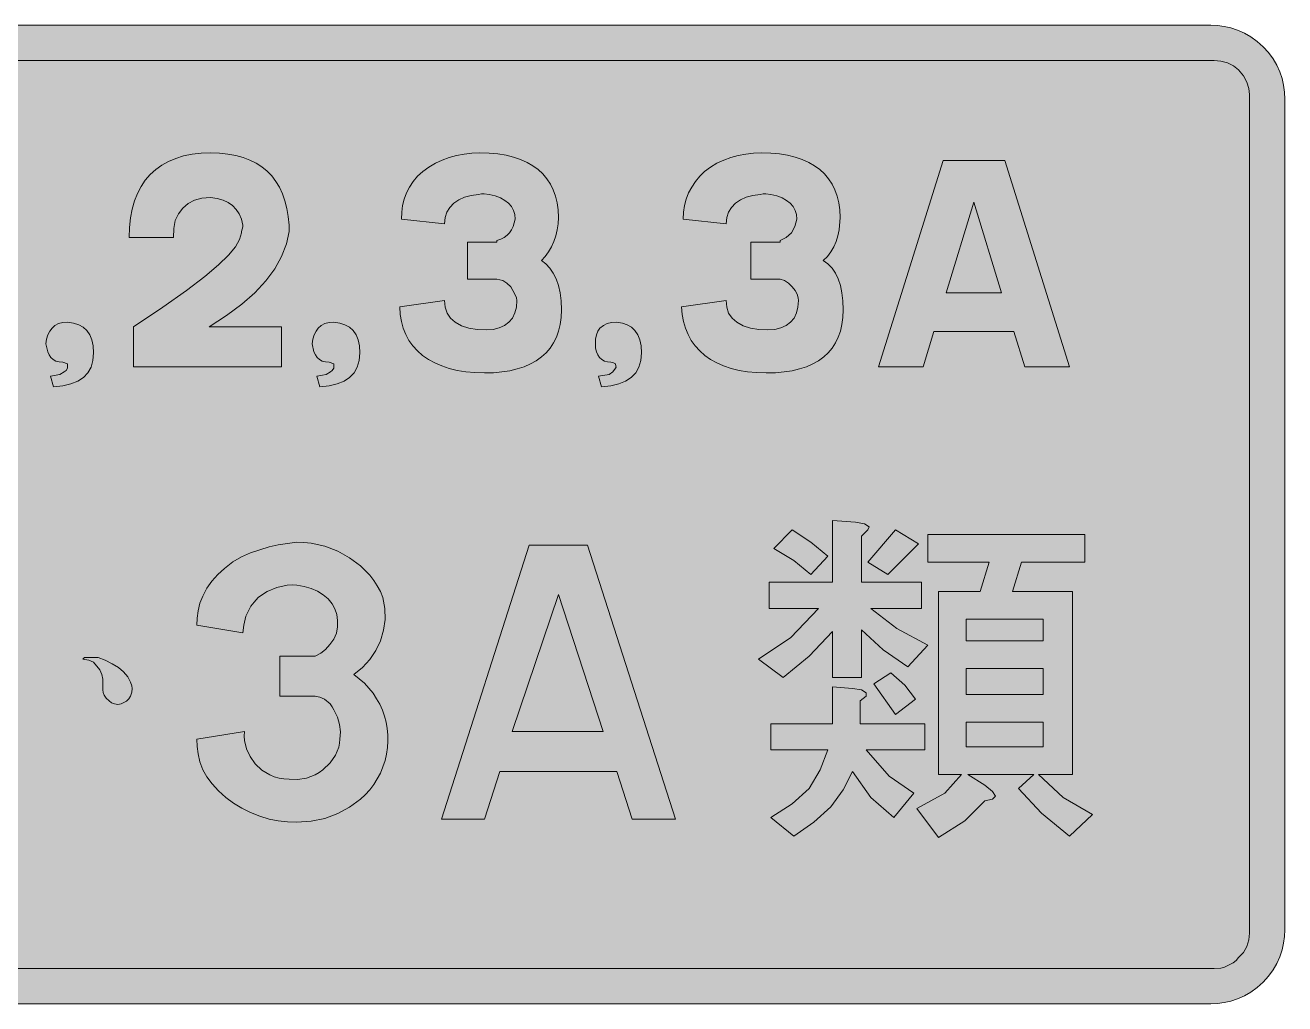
# Model space of a CAD drawing. Header units: metres. Extents: x 16 to 551, y 41 to 232.
# Drawn here: x 305.4 to 550.9, y 41.5 to 232.3 of the extents above; entities that cross this region are included whole.
import ezdxf

# ---------------------------------------------------------------- set-up
doc = ezdxf.new("R2010")
doc.units = ezdxf.units.M
doc.layers.add('FILL_BLACK_000000', color=7, linetype='Continuous', true_color=0x000000)
doc.layers.add('FILL_WHITE_FFFFFF', color=7, linetype='Continuous', true_color=0xffffff)

msp = doc.modelspace()

# ---------------------------------------------------------------- hatches: boundary and pattern name
at = {"layer": 'FILL_BLACK_000000', "true_color": 0x000000}
h = msp.add_hatch(color=7, dxfattribs=at)
h.dxf.hatch_style = 1
h.paths.add_polyline_path([(283.59, 232.26), (536.49, 232.26), (537.75, 232.2), (539.05, 232.03), (540.38, 231.72), (541.7, 231.28), (543.01, 230.71), (544.29, 229.98), (545.53, 229.1), (546.69, 228.06), (547.73, 226.91), (548.61, 225.71), (549.34, 224.46), (549.91, 223.18), (550.35, 221.88), (550.66, 220.55), (550.83, 219.21), (550.89, 217.86), (550.89, 55.86), (550.83, 54.6), (550.66, 53.3), (550.35, 51.97), (549.91, 50.65), (549.34, 49.34), (548.61, 48.06), (547.73, 46.82), (546.69, 45.66), (545.53, 44.62), (544.29, 43.74), (543.01, 43.01), (541.7, 42.43), (540.38, 42), (539.05, 41.69), (537.75, 41.52), (536.49, 41.46), (30.99, 41.46), (29.63, 41.52), (28.26, 41.69), (26.89, 42), (25.55, 42.43), (24.25, 43.01), (23.02, 43.74), (21.86, 44.62), (20.79, 45.66), (19.73, 46.84), (18.8, 48.1), (18.05, 49.41), (17.49, 50.76), (16.92, 52.11), (16.55, 53.42), (16.35, 54.68), (16.29, 55.86), (16.29, 217.86), (16.36, 219.21), (16.57, 220.55), (16.92, 221.88), (17.41, 223.18), (18.05, 224.46), (18.82, 225.71), (19.74, 226.91), (20.79, 228.06), (21.86, 229.1), (23.02, 229.98), (24.25, 230.71), (25.55, 231.28), (26.89, 231.72), (28.26, 232.03), (29.63, 232.2), (30.99, 232.26), (283.59, 232.26)])
h = msp.add_hatch(color=7, dxfattribs=at)
h.dxf.hatch_style = 1
h.paths.add_polyline_path([(355.29, 173.46), (355.29, 165.66), (326.49, 165.66), (326.49, 173.46), (332.19, 177.3), (336.77, 180.54), (340.36, 183.26), (343.06, 185.53), (345.01, 187.45), (346.32, 189.07), (347.1, 190.48), (347.49, 191.76), (347.49, 192.06), (347.79, 192.96), (347.79, 193.26), (347.49, 194.43), (347.06, 195.45), (346.48, 196.34), (345.77, 197.08), (344.91, 197.69), (343.91, 198.15), (342.77, 198.48), (341.49, 198.66), (339.8, 198.54), (338.34, 198.17), (337.1, 197.52), (336.09, 196.56), (335.23, 195.47), (334.59, 194.16), (334.33, 192.62), (334.29, 190.86), (325.59, 190.86), (325.66, 192.83), (325.85, 194.67), (326.18, 196.39), (326.64, 197.99), (327.22, 199.47), (327.93, 200.83), (328.76, 202.06), (329.71, 203.16), (330.79, 204.14), (331.98, 204.99), (333.28, 205.71), (334.7, 206.3), (336.24, 206.76), (337.88, 207.09), (339.63, 207.29), (341.49, 207.36), (343.24, 207.3), (344.88, 207.14), (346.42, 206.86), (347.85, 206.46), (349.17, 205.96), (350.39, 205.35), (351.51, 204.63), (352.51, 203.8), (353.42, 202.86), (354.22, 201.81), (354.91, 200.65), (355.5, 199.39), (355.98, 198.01), (356.35, 196.54), (356.62, 194.95), (356.79, 193.26), (356.79, 192.36), (356.79, 192.06), (356.26, 189.6), (355.32, 187.17), (353.99, 184.78), (352.25, 182.42), (350.11, 180.11), (347.55, 177.84), (344.58, 175.63), (341.19, 173.46), (355.29, 173.46)])
h = msp.add_hatch(color=7, dxfattribs=at)
h.dxf.hatch_style = 1
h.paths.add_polyline_path([(393.02, 164.52), (391.25, 164.68), (389.58, 164.96), (388.01, 165.34), (386.54, 165.82), (385.19, 166.41), (383.94, 167.09), (382.81, 167.87), (381.81, 168.75), (380.92, 169.72), (380.16, 170.78), (379.53, 171.93), (379.04, 173.16), (378.68, 174.48), (378.46, 175.88), (378.39, 177.36), (387.09, 178.56), (387.21, 177.27), (387.58, 176.12), (388.23, 175.14), (389.19, 174.36), (390.42, 173.62), (391.85, 173.16), (393.45, 172.93), (395.19, 172.86), (396.57, 172.96), (397.77, 173.24), (398.8, 173.71), (399.65, 174.36), (400.32, 175.17), (400.8, 176.15), (401.09, 177.28), (401.19, 178.56), (401.09, 179.11), (400.81, 179.8), (399.99, 181.26), (399.24, 181.97), (398.49, 182.46), (397.29, 182.76), (391.59, 182.76), (391.59, 189.96), (397.29, 189.96), (397.29, 190.26), (398.04, 190.53), (398.7, 190.87), (399.27, 191.3), (399.77, 191.8), (400.17, 192.37), (400.5, 193), (400.89, 194.46), (400.81, 195.33), (400.56, 196.14), (400.15, 196.88), (399.58, 197.53), (398.85, 198.11), (397.98, 198.59), (396.96, 198.98), (395.79, 199.26), (394.85, 199.37), (394.31, 199.39), (393.69, 199.26), (392.29, 199.06), (391.01, 198.71), (389.89, 198.19), (388.93, 197.53), (388.15, 196.73), (387.57, 195.8), (387.21, 194.74), (387.09, 193.56), (378.69, 194.46), (378.75, 195.79), (378.92, 197.09), (379.23, 198.35), (379.66, 199.56), (380.24, 200.71), (380.97, 201.8), (381.85, 202.82), (382.89, 203.76), (384.06, 204.6), (385.3, 205.33), (386.61, 205.95), (387.99, 206.46), (389.42, 206.85), (390.91, 207.13), (392.43, 207.3), (393.99, 207.36), (395.79, 207.31), (397.49, 207.15), (399.08, 206.89), (400.56, 206.53), (401.93, 206.07), (403.18, 205.51), (404.32, 204.85), (405.35, 204.1), (406.26, 203.25), (407.06, 202.31), (407.74, 201.27), (408.29, 200.15), (408.73, 198.93), (409.04, 197.63), (409.23, 196.24), (409.29, 194.76), (409.23, 193.54), (409.07, 192.35), (408.8, 191.21), (408.43, 190.11), (407.96, 189.07), (407.39, 188.09), (406.73, 187.19), (405.99, 186.36), (406.85, 185.71), (407.61, 184.9), (408.28, 183.93), (408.84, 182.8), (409.29, 181.51), (409.62, 180.07), (409.82, 178.49), (409.89, 176.76), (409.83, 175.29), (409.64, 173.91), (409.33, 172.62), (408.9, 171.42), (408.34, 170.32), (407.68, 169.31), (406.89, 168.39), (405.99, 167.57), (404.98, 166.85), (403.85, 166.22), (402.62, 165.68), (401.28, 165.24), (399.84, 164.9), (398.29, 164.66), (396.64, 164.51), (394.89, 164.46), (393.02, 164.52)])
h = msp.add_hatch(color=7, dxfattribs=at)
h.dxf.hatch_style = 1
h.paths.add_polyline_path([(447.93, 164.52), (446.16, 164.68), (444.51, 164.96), (442.95, 165.34), (441.5, 165.82), (440.17, 166.41), (438.94, 167.09), (437.83, 167.87), (436.83, 168.75), (435.95, 169.72), (435.2, 170.78), (434.56, 171.93), (434.05, 173.16), (433.67, 174.48), (433.41, 175.88), (433.29, 177.36), (441.99, 178.56), (442.11, 177.27), (442.48, 176.12), (443.13, 175.14), (444.09, 174.36), (445.32, 173.62), (446.75, 173.16), (448.35, 172.93), (450.09, 172.86), (451.47, 172.96), (452.67, 173.24), (453.7, 173.71), (454.55, 174.36), (455.22, 175.17), (455.7, 176.15), (455.99, 177.28), (456.09, 178.56), (456.03, 179.11), (455.83, 179.8), (455.46, 180.54), (454.89, 181.26), (454.14, 181.97), (453.39, 182.46), (452.49, 182.76), (446.79, 182.76), (446.79, 189.96), (452.49, 189.96), (452.49, 190.26), (453.72, 190.87), (454.7, 191.8), (455.4, 193), (455.79, 194.46), (455.71, 195.33), (455.46, 196.14), (455.05, 196.88), (454.48, 197.53), (453.75, 198.11), (452.88, 198.59), (451.86, 198.98), (450.69, 199.26), (449.75, 199.37), (449.21, 199.39), (448.59, 199.26), (447.19, 199.06), (445.91, 198.71), (444.79, 198.19), (443.83, 197.53), (443.05, 196.73), (442.47, 195.8), (442.11, 194.74), (441.99, 193.56), (433.59, 194.46), (433.66, 195.79), (433.87, 197.09), (434.21, 198.35), (434.68, 199.56), (435.27, 200.71), (435.99, 201.8), (436.83, 202.82), (437.79, 203.76), (438.96, 204.6), (440.2, 205.33), (441.51, 205.95), (442.89, 206.46), (444.32, 206.85), (445.81, 207.13), (447.33, 207.3), (448.89, 207.36), (450.69, 207.31), (452.39, 207.15), (453.98, 206.89), (455.46, 206.53), (456.83, 206.07), (458.08, 205.51), (459.22, 204.85), (460.25, 204.1), (461.16, 203.25), (461.96, 202.31), (462.64, 201.27), (463.19, 200.15), (463.63, 198.93), (463.94, 197.63), (464.13, 196.24), (464.19, 194.76), (464.01, 192.35), (463.78, 191.21), (463.44, 190.11), (462.99, 189.07), (462.42, 188.09), (461.72, 187.19), (460.89, 186.36), (461.83, 185.71), (462.64, 184.9), (463.31, 183.93), (463.85, 182.8), (464.27, 181.51), (464.56, 180.07), (464.73, 178.49), (464.79, 176.76), (464.73, 175.29), (464.55, 173.91), (464.25, 172.62), (463.84, 171.42), (463.31, 170.32), (462.65, 169.31), (461.89, 168.39), (461, 167.57), (460, 166.85), (458.89, 166.22), (457.66, 165.68), (456.31, 165.24), (454.85, 164.9), (453.28, 164.66), (451.59, 164.51), (449.79, 164.46), (447.93, 164.52)])
h = msp.add_hatch(color=7, dxfattribs=at)
h.dxf.hatch_style = 1
h.paths.add_polyline_path([(498.09, 172.56), (490.29, 172.56), (482.49, 172.56), (480.39, 165.66), (471.69, 165.66), (484.29, 205.86), (490.29, 205.86), (496.29, 205.86), (508.89, 165.66), (500.19, 165.66), (498.09, 172.56)])
h.paths.add_polyline_path([(484.89, 180.06), (490.29, 180.06), (495.69, 180.06), (490.29, 197.76), (484.89, 180.06)], flags=16)
h = msp.add_hatch(color=7, dxfattribs=at)
h.dxf.hatch_style = 1
h.paths.add_polyline_path([(318.56, 166.88), (318.19, 165.6), (317.57, 164.51), (316.7, 163.6), (315.6, 162.87), (314.26, 162.33), (312.69, 161.96), (310.89, 161.76), (310.29, 163.86), (312.09, 164.16), (312.95, 164.65), (313.31, 164.96), (313.59, 165.36), (313.59, 166.26), (312.69, 166.56), (311.96, 166.62), (311.33, 166.78), (310.8, 167.07), (310.36, 167.46), (310.01, 167.97), (309.74, 168.58), (309.39, 170.16), (309.49, 171.05), (309.77, 171.88), (310.15, 172.61), (310.59, 173.16), (311.14, 173.73), (311.86, 174.1), (312.7, 174.3), (313.59, 174.36), (314.76, 174.18), (315.78, 173.84), (316.65, 173.36), (317.38, 172.71), (317.95, 171.89), (318.36, 170.9), (318.61, 169.73), (318.69, 168.36), (318.56, 166.88)])
h = msp.add_hatch(color=7, dxfattribs=at)
h.dxf.hatch_style = 1
h.paths.add_polyline_path([(370.46, 166.88), (370.09, 165.6), (369.47, 164.51), (368.6, 163.6), (367.5, 162.87), (366.16, 162.33), (364.59, 161.96), (362.79, 161.76), (362.19, 163.86), (363.31, 164.01), (363.99, 164.16), (364.85, 164.65), (365.21, 164.96), (365.49, 165.36), (365.49, 166.26), (364.59, 166.56), (363.86, 166.62), (363.23, 166.78), (362.7, 167.07), (362.27, 167.46), (361.91, 167.97), (361.64, 168.58), (361.29, 170.16), (361.39, 171.05), (361.67, 171.88), (362.05, 172.61), (362.49, 173.16), (363.04, 173.73), (363.76, 174.1), (364.6, 174.3), (365.49, 174.36), (366.66, 174.18), (367.68, 173.84), (368.55, 173.36), (369.28, 172.71), (369.85, 171.89), (370.26, 170.9), (370.51, 169.73), (370.59, 168.36), (370.46, 166.88)])
h = msp.add_hatch(color=7, dxfattribs=at)
h.dxf.hatch_style = 1
h.paths.add_polyline_path([(425.36, 166.88), (424.99, 165.6), (424.37, 164.51), (423.5, 163.6), (422.4, 162.87), (421.06, 162.33), (419.49, 161.96), (417.69, 161.76), (417.09, 163.86), (419.19, 164.16), (419.9, 164.65), (420.39, 165.36), (420.52, 165.58), (420.5, 165.81), (420.39, 166.26), (420.05, 166.41), (419.49, 166.56), (418.84, 166.62), (418.26, 166.78), (417.75, 167.07), (417.31, 167.46), (416.96, 167.97), (416.71, 168.58), (416.55, 169.32), (416.49, 170.16), (416.55, 171.05), (416.71, 171.88), (417, 172.61), (417.39, 173.16), (418.07, 173.73), (418.82, 174.1), (419.67, 174.3), (420.69, 174.36), (421.76, 174.18), (422.71, 173.84), (423.53, 173.36), (424.22, 172.71), (424.76, 171.89), (425.16, 170.9), (425.41, 169.73), (425.49, 168.36), (425.36, 166.88)])
h = msp.add_hatch(color=7, dxfattribs=at)
h.dxf.hatch_style = 1
h.paths.add_polyline_path([(467.19, 135.36), (468.99, 135.06), (469.89, 134.46), (469.59, 133.86), (468.39, 132.66), (468.39, 123.66), (480.09, 123.66), (480.09, 118.56), (470.19, 118.56), (475.29, 114.66), (481.29, 111.36), (477.39, 107.16), (472.59, 110.46), (468.39, 114.36), (468.39, 105.06), (462.69, 105.06), (462.69, 114.06), (458.19, 109.26), (453.09, 105.06), (448.29, 108.66), (454.59, 112.86), (459.99, 118.56), (450.39, 118.56), (450.39, 123.66), (462.69, 123.66), (462.69, 135.66), (467.19, 135.36)])
h = msp.add_hatch(color=7, dxfattribs=at)
h.dxf.hatch_style = 1
h.paths.add_polyline_path([(458.49, 131.46), (461.79, 128.76), (458.49, 125.16), (455.19, 127.86), (451.29, 130.26), (454.89, 133.86), (458.49, 131.46)])
h = msp.add_hatch(color=7, dxfattribs=at)
h.dxf.hatch_style = 1
h.paths.add_polyline_path([(479.49, 131.16), (473.49, 125.16), (469.59, 127.56), (474.99, 133.86), (479.49, 131.16)])
h = msp.add_hatch(color=7, dxfattribs=at)
h.dxf.hatch_style = 1
h.paths.add_polyline_path([(497.79, 121.86), (509.49, 121.86), (509.49, 86.16), (502.89, 86.16), (507.69, 81.66), (513.39, 78.36), (508.89, 74.16), (503.49, 78.66), (498.99, 83.46), (501.99, 86.16), (489.09, 86.16), (492.39, 84.06), (493.89, 82.86), (494.49, 81.96), (493.89, 81.36), (492.39, 81.06), (488.49, 77.16), (483.39, 73.86), (479.19, 79.56), (484.59, 82.56), (487.89, 86.16), (483.39, 86.16), (483.39, 121.86), (491.49, 121.86), (493.29, 127.56), (481.29, 127.56), (481.29, 132.96), (511.89, 132.96), (511.89, 127.56), (499.59, 127.56), (497.79, 121.86)])
h.paths.add_polyline_path([(488.79, 112.26), (503.79, 112.26), (503.79, 116.46), (488.79, 116.46), (488.79, 112.26)], flags=16)
h.paths.add_polyline_path([(488.79, 96.36), (488.79, 91.56), (503.79, 91.56), (503.79, 96.36), (488.79, 96.36)], flags=16)
h.paths.add_polyline_path([(503.79, 106.86), (488.79, 106.86), (488.79, 101.76), (503.79, 101.76), (503.79, 106.86)], flags=16)
h = msp.add_hatch(color=7, dxfattribs=at)
h.dxf.hatch_style = 1
h.paths.add_polyline_path([(366.8, 94.46), (366.65, 95.91), (366.23, 97.36), (365.49, 98.76), (365.21, 99.38), (364.81, 99.92), (363.69, 100.86), (362.79, 101.27), (361.89, 101.46), (354.99, 101.46), (354.99, 109.26), (360.69, 109.26), (361.29, 109.26), (361.89, 109.26), (362.96, 109.82), (363.92, 110.57), (364.76, 111.5), (365.49, 112.56), (366.01, 113.73), (366.24, 114.96), (366.25, 116.19), (366.09, 117.36), (365.74, 118.45), (365.17, 119.47), (364.39, 120.4), (363.43, 121.22), (362.31, 121.92), (361.07, 122.46), (359.72, 122.85), (358.29, 123.06), (357.36, 123.12), (356.4, 123.06), (354.43, 122.65), (352.51, 121.84), (351.62, 121.29), (350.79, 120.66), (349.99, 119.8), (349.36, 118.97), (348.85, 118.09), (348.39, 117.06), (347.98, 115.3), (347.79, 113.76), (338.79, 115.26), (338.85, 116.66), (339.05, 118.11), (339.42, 119.56), (339.99, 120.96), (340.77, 122.48), (341.75, 123.88), (342.9, 125.18), (344.19, 126.36), (345.82, 127.6), (347.53, 128.61), (349.29, 129.4), (351.09, 129.96), (352.89, 130.53), (354.69, 130.93), (358.29, 131.46), (359.69, 131.41), (361.07, 131.25), (363.74, 130.66), (366.27, 129.7), (368.6, 128.42), (370.7, 126.85), (372.51, 125.01), (373.29, 124), (373.99, 122.93), (374.59, 121.82), (375.09, 120.66), (375.47, 118.51), (375.51, 116.38), (375.21, 114.28), (374.6, 112.26), (373.7, 110.35), (372.52, 108.59), (371.07, 107.02), (369.39, 105.66), (370.47, 104.84), (371.46, 103.95), (372.35, 103), (373.15, 102), (373.85, 100.95), (374.46, 99.86), (374.98, 98.73), (375.39, 97.56), (375.71, 96.37), (375.92, 95.15), (376.04, 93.91), (376.06, 92.67), (375.97, 91.41), (375.78, 90.16), (375.49, 88.9), (375.09, 87.66), (374.59, 86.45), (373.99, 85.3), (373.29, 84.21), (372.51, 83.19), (371.64, 82.23), (370.7, 81.34), (368.6, 79.78), (366.27, 78.54), (363.74, 77.62), (361.07, 77.05), (358.29, 76.86), (356.49, 76.92), (354.69, 77.12), (352.89, 77.49), (351.09, 78.06), (349.3, 78.79), (347.56, 79.63), (345.94, 80.59), (344.49, 81.66), (343.03, 83.01), (341.79, 84.36), (340.78, 85.71), (339.99, 87.06), (339.42, 88.63), (339.05, 90.17), (338.85, 91.66), (338.79, 93.06), (348.09, 94.56), (348.03, 93.67), (348.08, 92.82), (348.47, 91.18), (349.19, 89.67), (350.19, 88.26), (351.47, 87.03), (353.04, 86.08), (353.91, 85.73), (354.83, 85.48), (355.79, 85.32), (356.79, 85.26), (358.45, 85.2), (360.2, 85.48), (361.89, 86.1), (362.68, 86.54), (363.39, 87.06), (364.79, 88.46), (365.83, 89.95), (366.47, 91.49), (366.63, 92.27), (366.69, 93.06), (366.8, 94.46)])
h = msp.add_hatch(color=7, dxfattribs=at)
h.dxf.hatch_style = 1
h.paths.add_polyline_path([(432.09, 77.46), (423.69, 77.46), (420.69, 86.76), (397.89, 86.76), (394.89, 77.46), (386.49, 77.46), (403.59, 130.86), (414.99, 130.86), (432.09, 77.46)])
h.paths.add_polyline_path([(400.29, 94.56), (417.99, 94.56), (409.29, 121.26), (400.29, 94.56)], flags=16)
h = msp.add_hatch(color=7, dxfattribs=at)
h.dxf.hatch_style = 1
h.paths.add_polyline_path([(320.49, 104.76), (320.3, 105.66), (319.89, 106.56), (318.69, 108.06), (317.75, 108.47), (316.59, 108.66), (316.89, 108.96), (319.59, 108.96), (320.94, 108.47), (322.29, 107.76), (323.53, 107.03), (324.54, 106.18), (325.33, 105.23), (325.89, 104.16), (326.15, 103.45), (326.19, 102.96), (326.15, 102.21), (325.89, 101.46), (325.57, 100.89), (325.1, 100.48), (324.09, 99.96), (323.42, 99.84), (322.78, 99.92), (322.19, 100.17), (321.69, 100.56), (321.12, 101.06), (320.75, 101.61), (320.55, 102.16), (320.49, 102.66), (320.49, 104.76)])
h = msp.add_hatch(color=7, dxfattribs=at)
h.dxf.hatch_style = 1
h.paths.add_polyline_path([(476.79, 103.56), (478.89, 100.86), (474.99, 97.86), (470.79, 103.86), (474.09, 105.96), (476.79, 103.56)])
h = msp.add_hatch(color=7, dxfattribs=at)
h.dxf.hatch_style = 1
h.paths.add_polyline_path([(466.59, 102.96), (468.39, 102.66), (469.29, 102.06), (469.29, 101.46), (468.09, 100.56), (468.09, 96.06), (480.69, 96.06), (480.69, 90.96), (469.29, 90.96), (473.79, 85.86), (478.59, 82.56), (474.69, 77.76), (470.19, 81.66), (466.59, 86.76), (464.79, 83.16), (462.39, 79.86), (459.09, 76.86), (455.19, 74.16), (450.69, 77.76), (454.89, 80.46), (458.19, 83.46), (460.29, 87.06), (461.79, 90.96), (450.69, 90.96), (450.69, 96.06), (462.69, 96.06), (462.69, 103.26), (466.59, 102.96)])
at = {"layer": 'FILL_WHITE_FFFFFF', "true_color": 0xffffff}
h = msp.add_hatch(color=7, dxfattribs=at)
h.dxf.hatch_style = 1
h.paths.add_polyline_path([(283.59, 225.36), (537.09, 225.36), (538.43, 225.25), (539.72, 224.91), (540.89, 224.35), (541.89, 223.56), (542.85, 222.39), (543.5, 221.16), (543.87, 219.93), (543.99, 218.76), (543.99, 55.26), (543.87, 53.92), (543.5, 52.63), (542.85, 51.46), (541.89, 50.46), (541.39, 49.89), (540.84, 49.48), (539.79, 48.96), (539.11, 48.61), (538.44, 48.43), (537.09, 48.36), (30.09, 48.36), (28.92, 48.48), (27.69, 48.85), (26.46, 49.5), (25.29, 50.46), (24.33, 51.46), (23.68, 52.63), (23.31, 53.92), (23.19, 55.26), (23.19, 218.76), (23.34, 220.08), (23.76, 221.31), (24.42, 222.43), (25.29, 223.41), (26.32, 224.22), (27.49, 224.83), (28.76, 225.22), (30.09, 225.36), (283.59, 225.36)])

# ---------------------------------------------------------------- linework, layer by layer
at = {"layer": 'FILL_BLACK_000000', "lineweight": 0, "true_color": 0x000000}
msp.add_lwpolyline([(283.59, 232.26), (536.49, 232.26), (537.75, 232.2), (539.05, 232.03), (540.38, 231.72), (541.7, 231.28), (543.01, 230.71), (544.29, 229.98), (545.53, 229.1), (546.69, 228.06), (547.73, 226.91), (548.61, 225.71), (549.34, 224.46), (549.91, 223.18), (550.35, 221.88), (550.66, 220.55), (550.83, 219.21), (550.89, 217.86), (550.89, 55.86), (550.83, 54.6), (550.66, 53.3), (550.35, 51.97), (549.91, 50.65), (549.34, 49.34), (548.61, 48.06), (547.73, 46.82), (546.69, 45.66), (545.53, 44.62), (544.29, 43.74), (543.01, 43.01), (541.7, 42.43), (540.38, 42), (539.05, 41.69), (537.75, 41.52), (536.49, 41.46), (30.99, 41.46)], dxfattribs=at)
for points in [[(355.29, 173.46), (355.29, 165.66), (326.49, 165.66), (326.49, 173.46), (332.19, 177.3), (336.77, 180.54), (340.36, 183.26), (343.06, 185.53), (345.01, 187.45), (346.32, 189.07), (347.1, 190.48), (347.49, 191.76), (347.49, 192.06), (347.79, 192.96), (347.79, 193.26), (347.49, 194.43), (347.06, 195.45), (346.48, 196.34), (345.77, 197.08), (344.91, 197.69), (343.91, 198.15), (342.77, 198.48), (341.49, 198.66), (339.8, 198.54), (338.34, 198.17), (337.1, 197.52), (336.09, 196.56), (335.23, 195.47), (334.59, 194.16), (334.33, 192.62), (334.29, 190.86), (325.59, 190.86), (325.66, 192.83), (325.85, 194.67), (326.18, 196.39), (326.64, 197.99), (327.22, 199.47), (327.93, 200.83), (328.76, 202.06), (329.71, 203.16), (330.79, 204.14), (331.98, 204.99), (333.28, 205.71), (334.7, 206.3), (336.24, 206.76), (337.88, 207.09), (339.63, 207.29), (341.49, 207.36), (343.24, 207.3), (344.88, 207.14), (346.42, 206.86), (347.85, 206.46), (349.17, 205.96), (350.39, 205.35), (351.51, 204.63), (352.51, 203.8), (353.42, 202.86), (354.22, 201.81), (354.91, 200.65), (355.5, 199.39), (355.98, 198.01), (356.35, 196.54), (356.62, 194.95), (356.79, 193.26), (356.79, 192.36), (356.79, 192.06), (356.26, 189.6), (355.32, 187.17), (353.99, 184.78), (352.25, 182.42), (350.11, 180.11), (347.55, 177.84), (344.58, 175.63), (341.19, 173.46)], [(393.02, 164.52), (391.25, 164.68), (389.58, 164.96), (388.01, 165.34), (386.54, 165.82), (385.19, 166.41), (383.94, 167.09), (382.81, 167.87), (381.81, 168.75), (380.92, 169.72), (380.16, 170.78), (379.53, 171.93), (379.04, 173.16), (378.68, 174.48), (378.46, 175.88), (378.39, 177.36), (387.09, 178.56), (387.21, 177.27), (387.58, 176.12), (388.23, 175.14), (389.19, 174.36), (390.42, 173.62), (391.85, 173.16), (393.45, 172.93), (395.19, 172.86), (396.57, 172.96), (397.77, 173.24), (398.8, 173.71), (399.65, 174.36), (400.32, 175.17), (400.8, 176.15), (401.09, 177.28), (401.19, 178.56), (401.09, 179.11), (400.81, 179.8), (399.99, 181.26), (399.24, 181.97), (398.49, 182.46), (397.29, 182.76), (391.59, 182.76), (391.59, 189.96), (397.29, 189.96), (397.29, 190.26), (398.04, 190.53), (398.7, 190.87), (399.27, 191.3), (399.77, 191.8), (400.17, 192.37), (400.5, 193), (400.89, 194.46), (400.81, 195.33), (400.56, 196.14), (400.15, 196.88), (399.58, 197.53), (398.85, 198.11), (397.98, 198.59), (396.96, 198.98), (395.79, 199.26), (394.85, 199.37), (394.31, 199.39), (393.69, 199.26), (392.29, 199.06), (391.01, 198.71), (389.89, 198.19), (388.93, 197.53), (388.15, 196.73), (387.57, 195.8), (387.21, 194.74), (387.09, 193.56), (378.69, 194.46), (378.75, 195.79), (378.92, 197.09), (379.23, 198.35), (379.66, 199.56), (380.24, 200.71), (380.97, 201.8), (381.85, 202.82), (382.89, 203.76), (384.06, 204.6), (385.3, 205.33), (386.61, 205.95), (387.99, 206.46), (389.42, 206.85), (390.91, 207.13), (392.43, 207.3), (393.99, 207.36), (395.79, 207.31), (397.49, 207.15), (399.08, 206.89), (400.56, 206.53), (401.93, 206.07), (403.18, 205.51), (404.32, 204.85), (405.35, 204.1), (406.26, 203.25), (407.06, 202.31), (407.74, 201.27), (408.29, 200.15), (408.73, 198.93), (409.04, 197.63), (409.23, 196.24), (409.29, 194.76), (409.23, 193.54), (409.07, 192.35), (408.8, 191.21), (408.43, 190.11), (407.96, 189.07), (407.39, 188.09), (406.73, 187.19), (405.99, 186.36), (406.85, 185.71), (407.61, 184.9), (408.28, 183.93), (408.84, 182.8), (409.29, 181.51), (409.62, 180.07), (409.82, 178.49), (409.89, 176.76), (409.83, 175.29), (409.64, 173.91), (409.33, 172.62), (408.9, 171.42), (408.34, 170.32), (407.68, 169.31), (406.89, 168.39), (405.99, 167.57), (404.98, 166.85), (403.85, 166.22), (402.62, 165.68), (401.28, 165.24), (399.84, 164.9), (398.29, 164.66), (396.64, 164.51), (394.89, 164.46)], [(447.93, 164.52), (446.16, 164.68), (444.51, 164.96), (442.95, 165.34), (441.5, 165.82), (440.17, 166.41), (438.94, 167.09), (437.83, 167.87), (436.83, 168.75), (435.95, 169.72), (435.2, 170.78), (434.56, 171.93), (434.05, 173.16), (433.67, 174.48), (433.41, 175.88), (433.29, 177.36), (441.99, 178.56), (442.11, 177.27), (442.48, 176.12), (443.13, 175.14), (444.09, 174.36), (445.32, 173.62), (446.75, 173.16), (448.35, 172.93), (450.09, 172.86), (451.47, 172.96), (452.67, 173.24), (453.7, 173.71), (454.55, 174.36), (455.22, 175.17), (455.7, 176.15), (455.99, 177.28), (456.09, 178.56), (456.03, 179.11), (455.83, 179.8), (455.46, 180.54), (454.89, 181.26), (454.14, 181.97), (453.39, 182.46), (452.49, 182.76), (446.79, 182.76), (446.79, 189.96), (452.49, 189.96), (452.49, 190.26), (453.72, 190.87), (454.7, 191.8), (455.4, 193), (455.79, 194.46), (455.71, 195.33), (455.46, 196.14), (455.05, 196.88), (454.48, 197.53), (453.75, 198.11), (452.88, 198.59), (451.86, 198.98), (450.69, 199.26), (449.75, 199.37), (449.21, 199.39), (448.59, 199.26), (447.19, 199.06), (445.91, 198.71), (444.79, 198.19), (443.83, 197.53), (443.05, 196.73), (442.47, 195.8), (442.11, 194.74), (441.99, 193.56), (433.59, 194.46), (433.66, 195.79), (433.87, 197.09), (434.21, 198.35), (434.68, 199.56), (435.27, 200.71), (435.99, 201.8), (436.83, 202.82), (437.79, 203.76), (438.96, 204.6), (440.2, 205.33), (441.51, 205.95), (442.89, 206.46), (444.32, 206.85), (445.81, 207.13), (447.33, 207.3), (448.89, 207.36), (450.69, 207.31), (452.39, 207.15), (453.98, 206.89), (455.46, 206.53), (456.83, 206.07), (458.08, 205.51), (459.22, 204.85), (460.25, 204.1), (461.16, 203.25), (461.96, 202.31), (462.64, 201.27), (463.19, 200.15), (463.63, 198.93), (463.94, 197.63), (464.13, 196.24), (464.19, 194.76), (464.01, 192.35), (463.78, 191.21), (463.44, 190.11), (462.99, 189.07), (462.42, 188.09), (461.72, 187.19), (460.89, 186.36), (461.83, 185.71), (462.64, 184.9), (463.31, 183.93), (463.85, 182.8), (464.27, 181.51), (464.56, 180.07), (464.73, 178.49), (464.79, 176.76), (464.73, 175.29), (464.55, 173.91), (464.25, 172.62), (463.84, 171.42), (463.31, 170.32), (462.65, 169.31), (461.89, 168.39), (461, 167.57), (460, 166.85), (458.89, 166.22), (457.66, 165.68), (456.31, 165.24), (454.85, 164.9), (453.28, 164.66), (451.59, 164.51), (449.79, 164.46)], [(498.09, 172.56), (490.29, 172.56), (482.49, 172.56), (480.39, 165.66), (471.69, 165.66), (484.29, 205.86), (490.29, 205.86), (496.29, 205.86), (508.89, 165.66), (500.19, 165.66)], [(484.89, 180.06), (490.29, 180.06), (495.69, 180.06), (490.29, 197.76)], [(318.56, 166.88), (318.19, 165.6), (317.57, 164.51), (316.7, 163.6), (315.6, 162.87), (314.26, 162.33), (312.69, 161.96), (310.89, 161.76), (310.29, 163.86), (312.09, 164.16), (312.95, 164.65), (313.31, 164.96), (313.59, 165.36), (313.59, 166.26), (312.69, 166.56), (311.96, 166.62), (311.33, 166.78), (310.8, 167.07), (310.36, 167.46), (310.01, 167.97), (309.74, 168.58), (309.39, 170.16), (309.49, 171.05), (309.77, 171.88), (310.15, 172.61), (310.59, 173.16), (311.14, 173.73), (311.86, 174.1), (312.7, 174.3), (313.59, 174.36), (314.76, 174.18), (315.78, 173.84), (316.65, 173.36), (317.38, 172.71), (317.95, 171.89), (318.36, 170.9), (318.61, 169.73), (318.69, 168.36)], [(370.46, 166.88), (370.09, 165.6), (369.47, 164.51), (368.6, 163.6), (367.5, 162.87), (366.16, 162.33), (364.59, 161.96), (362.79, 161.76), (362.19, 163.86), (363.31, 164.01), (363.99, 164.16), (364.85, 164.65), (365.21, 164.96), (365.49, 165.36), (365.49, 166.26), (364.59, 166.56), (363.86, 166.62), (363.23, 166.78), (362.7, 167.07), (362.27, 167.46), (361.91, 167.97), (361.64, 168.58), (361.29, 170.16), (361.39, 171.05), (361.67, 171.88), (362.05, 172.61), (362.49, 173.16), (363.04, 173.73), (363.76, 174.1), (364.6, 174.3), (365.49, 174.36), (366.66, 174.18), (367.68, 173.84), (368.55, 173.36), (369.28, 172.71), (369.85, 171.89), (370.26, 170.9), (370.51, 169.73), (370.59, 168.36)], [(425.36, 166.88), (424.99, 165.6), (424.37, 164.51), (423.5, 163.6), (422.4, 162.87), (421.06, 162.33), (419.49, 161.96), (417.69, 161.76), (417.09, 163.86), (419.19, 164.16), (419.9, 164.65), (420.39, 165.36), (420.52, 165.58), (420.5, 165.81), (420.39, 166.26), (420.05, 166.41), (419.49, 166.56), (418.84, 166.62), (418.26, 166.78), (417.75, 167.07), (417.31, 167.46), (416.96, 167.97), (416.71, 168.58), (416.55, 169.32), (416.49, 170.16), (416.55, 171.05), (416.71, 171.88), (417, 172.61), (417.39, 173.16), (418.07, 173.73), (418.82, 174.1), (419.67, 174.3), (420.69, 174.36), (421.76, 174.18), (422.71, 173.84), (423.53, 173.36), (424.22, 172.71), (424.76, 171.89), (425.16, 170.9), (425.41, 169.73), (425.49, 168.36)], [(467.19, 135.36), (468.99, 135.06), (469.89, 134.46), (469.59, 133.86), (468.39, 132.66), (468.39, 123.66), (480.09, 123.66), (480.09, 118.56), (470.19, 118.56), (475.29, 114.66), (481.29, 111.36), (477.39, 107.16), (472.59, 110.46), (468.39, 114.36), (468.39, 105.06), (462.69, 105.06), (462.69, 114.06), (458.19, 109.26), (453.09, 105.06), (448.29, 108.66), (454.59, 112.86), (459.99, 118.56), (450.39, 118.56), (450.39, 123.66), (462.69, 123.66), (462.69, 135.66)], [(458.49, 131.46), (461.79, 128.76), (458.49, 125.16), (455.19, 127.86), (451.29, 130.26), (454.89, 133.86)], [(479.49, 131.16), (473.49, 125.16), (469.59, 127.56), (474.99, 133.86)], [(497.79, 121.86), (509.49, 121.86), (509.49, 86.16), (502.89, 86.16), (507.69, 81.66), (513.39, 78.36), (508.89, 74.16), (503.49, 78.66), (498.99, 83.46), (501.99, 86.16), (489.09, 86.16), (492.39, 84.06), (493.89, 82.86), (494.49, 81.96), (493.89, 81.36), (492.39, 81.06), (488.49, 77.16), (483.39, 73.86), (479.19, 79.56), (484.59, 82.56), (487.89, 86.16), (483.39, 86.16), (483.39, 121.86), (491.49, 121.86), (493.29, 127.56), (481.29, 127.56), (481.29, 132.96), (511.89, 132.96), (511.89, 127.56), (499.59, 127.56)], [(366.8, 94.46), (366.65, 95.91), (366.23, 97.36), (365.49, 98.76), (365.21, 99.38), (364.81, 99.92), (363.69, 100.86), (362.79, 101.27), (361.89, 101.46), (354.99, 101.46), (354.99, 109.26), (360.69, 109.26), (361.29, 109.26), (361.89, 109.26), (362.96, 109.82), (363.92, 110.57), (364.76, 111.5), (365.49, 112.56), (366.01, 113.73), (366.24, 114.96), (366.25, 116.19), (366.09, 117.36), (365.74, 118.45), (365.17, 119.47), (364.39, 120.4), (363.43, 121.22), (362.31, 121.92), (361.07, 122.46), (359.72, 122.85), (358.29, 123.06), (357.36, 123.12), (356.4, 123.06), (354.43, 122.65), (352.51, 121.84), (351.62, 121.29), (350.79, 120.66), (349.99, 119.8), (349.36, 118.97), (348.85, 118.09), (348.39, 117.06), (347.98, 115.3), (347.79, 113.76), (338.79, 115.26), (338.85, 116.66), (339.05, 118.11), (339.42, 119.56), (339.99, 120.96), (340.77, 122.48), (341.75, 123.88), (342.9, 125.18), (344.19, 126.36), (345.82, 127.6), (347.53, 128.61), (349.29, 129.4), (351.09, 129.96), (352.89, 130.53), (354.69, 130.93), (358.29, 131.46), (359.69, 131.41), (361.07, 131.25), (363.74, 130.66), (366.27, 129.7), (368.6, 128.42), (370.7, 126.85), (372.51, 125.01), (373.29, 124), (373.99, 122.93), (374.59, 121.82), (375.09, 120.66), (375.47, 118.51), (375.51, 116.38), (375.21, 114.28), (374.6, 112.26), (373.7, 110.35), (372.52, 108.59), (371.07, 107.02), (369.39, 105.66), (370.47, 104.84), (371.46, 103.95), (372.35, 103), (373.15, 102), (373.85, 100.95), (374.46, 99.86), (374.98, 98.73), (375.39, 97.56), (375.71, 96.37), (375.92, 95.15), (376.04, 93.91), (376.06, 92.67), (375.97, 91.41), (375.78, 90.16), (375.49, 88.9), (375.09, 87.66), (374.59, 86.45), (373.99, 85.3), (373.29, 84.21), (372.51, 83.19), (371.64, 82.23), (370.7, 81.34), (368.6, 79.78), (366.27, 78.54), (363.74, 77.62), (361.07, 77.05), (358.29, 76.86), (356.49, 76.92), (354.69, 77.12), (352.89, 77.49), (351.09, 78.06), (349.3, 78.79), (347.56, 79.63), (345.94, 80.59), (344.49, 81.66), (343.03, 83.01), (341.79, 84.36), (340.78, 85.71), (339.99, 87.06), (339.42, 88.63), (339.05, 90.17), (338.85, 91.66), (338.79, 93.06), (348.09, 94.56), (348.03, 93.67), (348.08, 92.82), (348.47, 91.18), (349.19, 89.67), (350.19, 88.26), (351.47, 87.03), (353.04, 86.08), (353.91, 85.73), (354.83, 85.48), (355.79, 85.32), (356.79, 85.26), (358.45, 85.2), (360.2, 85.48), (361.89, 86.1), (362.68, 86.54), (363.39, 87.06), (364.79, 88.46), (365.83, 89.95), (366.47, 91.49), (366.63, 92.27), (366.69, 93.06)], [(432.09, 77.46), (423.69, 77.46), (420.69, 86.76), (397.89, 86.76), (394.89, 77.46), (386.49, 77.46), (403.59, 130.86), (414.99, 130.86)], [(400.29, 94.56), (417.99, 94.56), (409.29, 121.26)], [(488.79, 112.26), (503.79, 112.26), (503.79, 116.46), (488.79, 116.46)], [(320.49, 104.76), (320.3, 105.66), (319.89, 106.56), (318.69, 108.06), (317.75, 108.47), (316.59, 108.66), (316.89, 108.96), (319.59, 108.96), (320.94, 108.47), (322.29, 107.76), (323.53, 107.03), (324.54, 106.18), (325.33, 105.23), (325.89, 104.16), (326.15, 103.45), (326.19, 102.96), (326.15, 102.21), (325.89, 101.46), (325.57, 100.89), (325.1, 100.48), (324.09, 99.96), (323.42, 99.84), (322.78, 99.92), (322.19, 100.17), (321.69, 100.56), (321.12, 101.06), (320.75, 101.61), (320.55, 102.16), (320.49, 102.66)], [(476.79, 103.56), (478.89, 100.86), (474.99, 97.86), (470.79, 103.86), (474.09, 105.96)], [(503.79, 106.86), (488.79, 106.86), (488.79, 101.76), (503.79, 101.76)], [(466.59, 102.96), (468.39, 102.66), (469.29, 102.06), (469.29, 101.46), (468.09, 100.56), (468.09, 96.06), (480.69, 96.06), (480.69, 90.96), (469.29, 90.96), (473.79, 85.86), (478.59, 82.56), (474.69, 77.76), (470.19, 81.66), (466.59, 86.76), (464.79, 83.16), (462.39, 79.86), (459.09, 76.86), (455.19, 74.16), (450.69, 77.76), (454.89, 80.46), (458.19, 83.46), (460.29, 87.06), (461.79, 90.96), (450.69, 90.96), (450.69, 96.06), (462.69, 96.06), (462.69, 103.26)], [(488.79, 96.36), (488.79, 91.56), (503.79, 91.56), (503.79, 96.36)]]:
    msp.add_lwpolyline(points, close=True, dxfattribs=at)
at = {"layer": 'FILL_WHITE_FFFFFF', "lineweight": 0, "true_color": 0x000000}
msp.add_lwpolyline([(283.59, 225.36), (537.09, 225.36), (538.43, 225.25), (539.72, 224.91), (540.89, 224.35), (541.89, 223.56), (542.85, 222.39), (543.5, 221.16), (543.87, 219.93), (543.99, 218.76), (543.99, 55.26), (543.87, 53.92), (543.5, 52.63), (542.85, 51.46), (541.89, 50.46), (541.39, 49.89), (540.84, 49.48), (539.79, 48.96), (539.11, 48.61), (538.44, 48.43), (537.09, 48.36), (30.09, 48.36)], dxfattribs=at)

doc.saveas('drawing.dxf')
